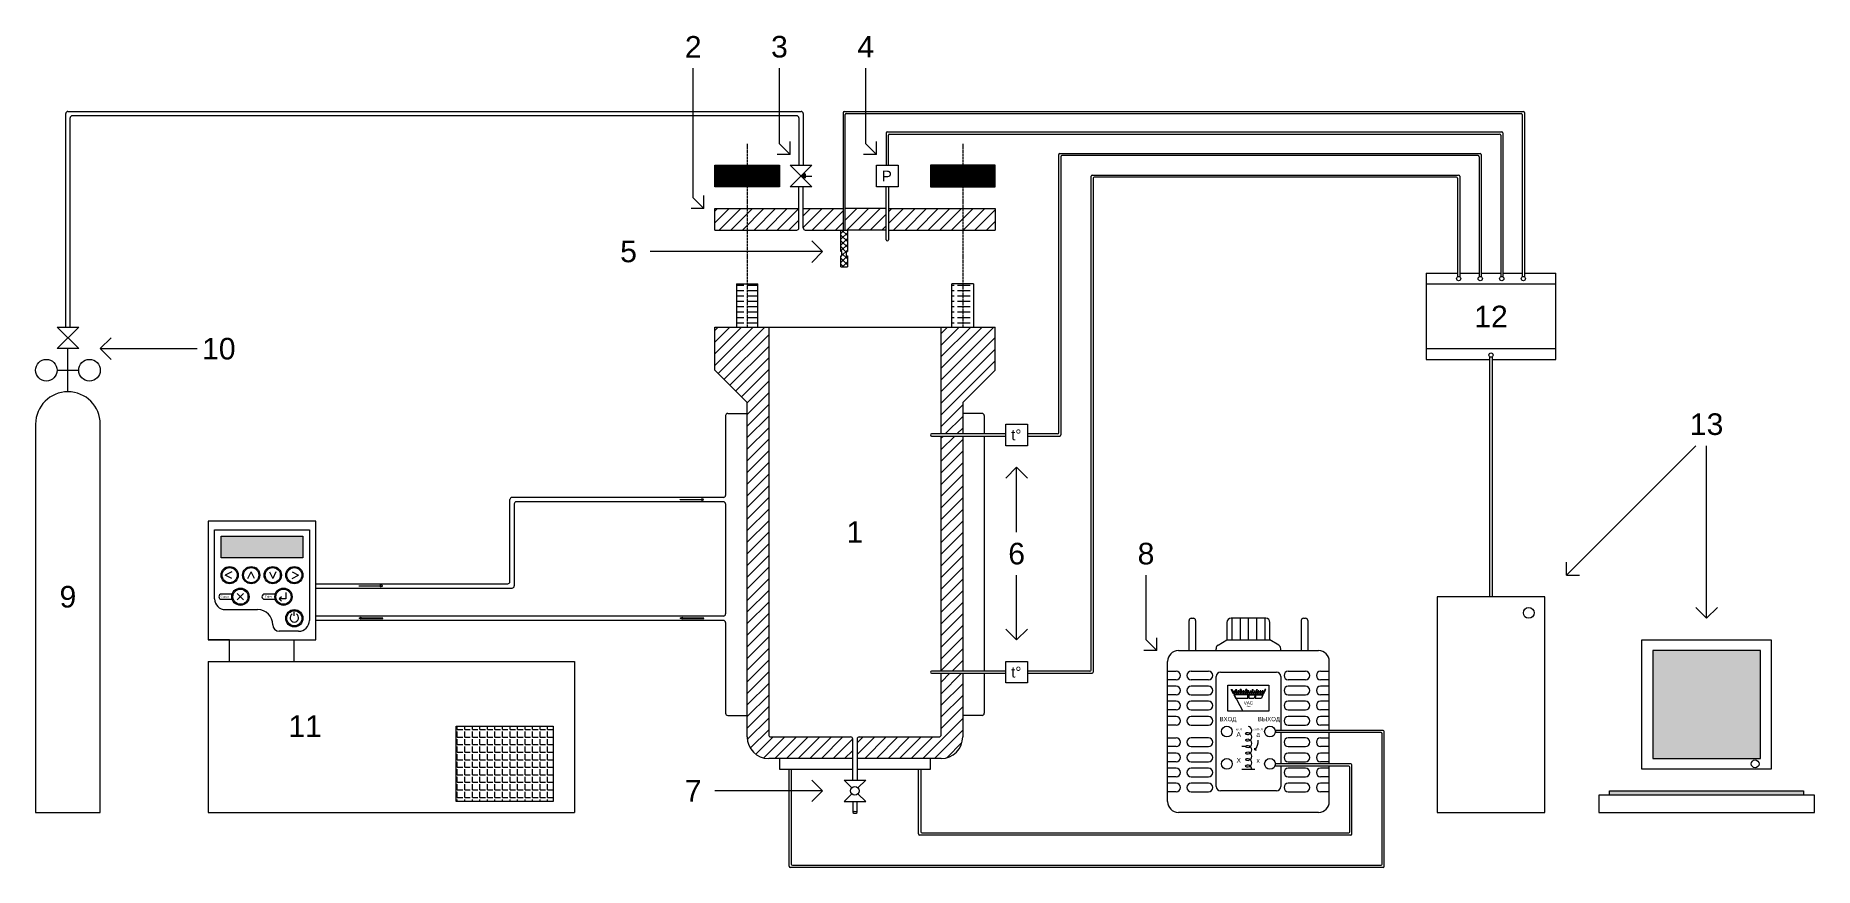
# Model space of a CAD drawing. Header units: millimetres. Extents: x 0 to 8250, y -255 to 3601.
import ezdxf
from ezdxf.enums import TextEntityAlignment as Align

# ---------------------------------------------------------------- set-up
doc = ezdxf.new("R2010")
doc.units = ezdxf.units.MM
doc.linetypes.add('ACAD_ISO02W100', pattern=[15, 12, -3])
doc.styles.get("Standard").update_dxf_attribs({"font": 'arial.ttf'})
pattern_1 = [(45, (-3e-13, -255), (-26.94077, 26.94077), [])]
pattern_2 = [(0, (-3e-13, -255), (0, 25), [60, -15])]

msp = doc.modelspace()

# ---------------------------------------------------------------- hatches: boundary and pattern name
at = {"true_color": 0x636466}
h = msp.add_hatch(color=251, dxfattribs=at)
h.dxf.hatch_style = 1
h.paths.add_polyline_path([(3250, 2900), (3250, 3000), (3150, 3000), (3150, 2900)])
at = {"true_color": 0x939598}
h = msp.add_hatch(color=252, dxfattribs=at)
h.dxf.hatch_style = 1
h.paths.add_polyline_path([(3350, 3000), (3250, 3000), (3250, 2900), (3350, 2900)])
at = {"true_color": 0x636466}
h = msp.add_hatch(color=251, dxfattribs=at)
h.dxf.hatch_style = 1
h.paths.add_polyline_path([(3350, 3000), (3350, 2900), (3450, 2900), (3450, 3000)])
h = msp.add_hatch(color=251, dxfattribs=at)
h.dxf.hatch_style = 1
h.paths.add_polyline_path([(4250, 2900), (4250, 3000), (4150, 3000), (4150, 2900)])
at = {"true_color": 0x939598}
h = msp.add_hatch(color=252, dxfattribs=at)
h.dxf.hatch_style = 1
h.paths.add_polyline_path([(4350, 3000), (4250, 3000), (4250, 2900), (4350, 2900)])
at = {"true_color": 0x636466}
h = msp.add_hatch(color=251, dxfattribs=at)
h.dxf.hatch_style = 1
h.paths.add_polyline_path([(4350, 2900), (4450, 2900), (4450, 3000), (4350, 3000)])
at = {"true_color": 0xffffff}
h = msp.add_hatch(color=7, dxfattribs=at)
h.dxf.hatch_style = 1
h.paths.add_polyline_path([(3550, 2950), (3570, 2940), (3570, 2960)])
h = msp.add_hatch(dxfattribs=at)
h.set_pattern_fill('ANSI31', scale=12)
h.set_pattern_definition(pattern_1)
h.paths.add_polyline_path([(3530, 2700, 0.414214), (3540, 2710), (3540, 2800), (3150, 2800), (3150, 2700)])
h = msp.add_hatch(dxfattribs=at)
h.set_pattern_fill('ANSI31', scale=12)
h.set_pattern_definition(pattern_1)
h.paths.add_polyline_path([(3735, 2700), (3745, 2700), (3745, 2800), (3560, 2800), (3560, 2710, 0.414214), (3570, 2700)])
h = msp.add_hatch(dxfattribs=at)
h.set_pattern_fill('ANSI31', scale=12)
h.set_pattern_definition(pattern_1)
h.paths.add_polyline_path([(3755, 2800), (3755, 2700), (3765, 2700), (3945, 2700), (3945, 2800)])
h = msp.add_hatch(dxfattribs=at)
h.set_pattern_fill('ANSI31', scale=12)
h.set_pattern_definition(pattern_1)
h.paths.add_polyline_path([(3955, 2800), (3955, 2700), (4450, 2700), (4450, 2800)])
at = {"linetype": 'ACAD_ISO02W100'}
h = msp.add_hatch(dxfattribs=at)
h.set_pattern_fill('ANSI37', color=256, scale=6)
h.paths.add_polyline_path([(3765, 2700), (3735, 2700), (3735, 2600), (3740, 2600), (3740, 2580), (3735, 2580), (3735, 2530), (3765, 2530), (3765, 2580), (3760, 2580), (3760, 2600), (3765, 2600)])
at = {"true_color": 0xffffff}
h = msp.add_hatch(dxfattribs=at)
h.set_pattern_fill('ACAD_ISO02W100', scale=5)
h.set_pattern_definition(pattern_2)
h.paths.add_polyline_path([(3250, 2250), (3350, 2250), (3350, 2450), (3250, 2450)])
h = msp.add_hatch(dxfattribs=at)
h.set_pattern_fill('ACAD_ISO02W100', scale=5)
h.set_pattern_definition(pattern_2)
h.paths.add_polyline_path([(4250, 2250), (4350, 2250), (4350, 2450), (4250, 2450)])
h = msp.add_hatch()
h.set_pattern_fill('ANSI31', color=256, scale=12)
h.paths.add_polyline_path([(3400, 2250), (3150, 2250), (3150, 2050), (3300, 1900), (3300, 350, 0.414214), (3400, 250), (3790, 250), (3790, 350), (3400, 350)])
h = msp.add_hatch(dxfattribs=at)
h.set_pattern_fill('ANSI31', scale=12)
h.set_pattern_definition(pattern_1)
h.paths.add_polyline_path([(4200, 1755), (4300, 1755), (4300, 1900), (4450, 2050), (4450, 2250), (4200, 2250)])
h = msp.add_hatch(dxfattribs=at)
h.set_pattern_fill('ANSI31', scale=12)
h.set_pattern_definition(pattern_1)
h.paths.add_polyline_path([(4300, 1745), (4200, 1745), (4200, 655), (4300, 655)])
h = msp.add_hatch(color=7, dxfattribs=at)
h.dxf.hatch_style = 1
h.paths.add_polyline_path([(3090, 1454.5), (3090, 1450.5), (2990, 1450.5), (2990, 1449.5), (3090, 1449.5), (3090, 1445.5), (3100, 1450)])
h = msp.add_hatch(color=256)
h.dxf.hatch_style = 1
h.set_gradient()
h.paths.add_polyline_path([(1240, 1180), (1240, 1280), (860, 1280), (860, 1180)])
h = msp.add_hatch(color=7, dxfattribs=at)
h.dxf.hatch_style = 1
h.paths.add_polyline_path([(1600, 1054.5), (1600, 1050.5), (1500, 1050.5), (1500, 1049.5), (1600, 1049.5), (1600, 1045.5), (1610, 1050)])
h = msp.add_hatch(color=7, dxfattribs=at)
h.dxf.hatch_style = 1
h.paths.add_polyline_path([(1510, 899.5), (1610, 899.5), (1610, 900.5), (1510, 900.5), (1510, 904.5), (1500, 900), (1510, 895.5)])
h = msp.add_hatch(color=7, dxfattribs=at)
h.dxf.hatch_style = 1
h.paths.add_polyline_path([(3000, 899.5), (3100, 899.5), (3100, 900.5), (3000, 900.5), (3000, 904.5), (2990, 900), (3000, 895.5)])
h = msp.add_hatch()
h.set_pattern_fill('LINE', color=256, scale=12, angle=90)
h.set_pattern_definition([(90, (25, 9e-14), (-38.1, 2e-15), [])])
h.paths.add_polyline_path([(5725, 800), (5725, 880, 0.414214), (5705, 900), (5545, 900, 0.414214), (5525, 880), (5525, 800)])
h = msp.add_hatch(color=256)
h.dxf.hatch_style = 1
h.set_gradient()
h.paths.add_polyline_path([(7500, 250), (8000, 250), (8000, 750), (7500, 750)])
h = msp.add_hatch(dxfattribs=at)
h.set_pattern_fill('ANSI31', scale=12)
h.set_pattern_definition(pattern_1)
h.paths.add_polyline_path([(3820, 350, 0.414214), (3810, 340), (3810, 250), (4200, 250, 0.414214), (4300, 350), (4300, 645), (4200, 645), (4200, 360, -0.414214), (4190, 350)])
h = msp.add_hatch(dxfattribs=at)
h.set_pattern_fill('ANGLE', scale=5)
h.set_pattern_definition([(0, (-6e-14, 9e-14), (0, 34.925), [25.4, -9.525]), (90, (-6e-14, 9e-14), (-34.925, 2e-15), [25.4, -9.525])])
h.paths.add_polyline_path([(2400, 50), (2400, 400), (1950, 400), (1950, 50)])
h = msp.add_hatch(color=7, dxfattribs=at)
h.dxf.hatch_style = 1
h.paths.add_polyline_path([(7300, 100), (7300, 80), (8200, 80), (8200, 100)])

# ---------------------------------------------------------------- linework, layer by layer
for p, q in [((3050, 2850), (3050, 3450)), ((3450, 3100), (3450, 3450)), ((3850, 3100), (3850, 3450)), ((140, 2250), (140, 3240)), ((150, 3250), (3550, 3250)), ((160, 2250), (160, 3220)), ((3530, 3230), (170, 3230)), ((3540, 3220), (3540, 3000)), ((3560, 3240), (3560, 3000)), ((3745, 3245), (3745, 2700)), ((3750, 3250), (6900, 3250)), ((3755, 2700), (3755, 3235)), ((3760, 3240), (6890, 3240)), ((6895, 3235), (6895, 2483.7)), ((6905, 3245), (6905, 2483.7)), ((3945, 3150), (3945, 3000)), ((3950, 3155), (6800, 3155)), ((3955, 3000), (3955, 3140)), ((3960, 3145), (6790, 3145)), ((6795, 3140), (6795, 2483.7)), ((6805, 3150), (6805, 2483.7)), ((3450, 3100), (3500, 3050)), ((3500, 3050), (3500, 3110)), ((3850, 3100), (3900, 3050)), ((3900, 3050), (3900, 3110)), ((4750, 3055), (6700, 3055)), ((3150, 2900), (3150, 3000)), ((3150, 3000), (3250, 3000)), ((3250, 3000), (3350, 3000)), ((3250, 3000), (3250, 2900)), ((3350, 3000), (3450, 3000)), ((3350, 3000), (3350, 2900)), ((3500, 3050), (3440, 3050)), ((3450, 3000), (3450, 2900)), ((3500, 3000), (3600, 3000)), ((3600, 3000), (3500, 2900)), ((3600, 2900), (3500, 3000)), ((3900, 3050), (3840, 3050)), ((3900, 2900), (3900, 3000)), ((3900, 3000), (3950, 3000)), ((3950, 3000), (4000, 3000)), ((4000, 3000), (4000, 2900)), ((4250, 3000), (4150, 3000)), ((4150, 3000), (4150, 2900)), ((4350, 3000), (4250, 3000)), ((4250, 3000), (4250, 2900)), ((4450, 3000), (4350, 3000)), ((4350, 2900), (4350, 3000)), ((4450, 2900), (4450, 3000)), ((4745, 1760), (4745, 3050)), ((4755, 3040), (4755, 1750)), ((6690, 3045), (4760, 3045)), ((6695, 3040), (6695, 2483.7)), ((6705, 3050), (6705, 2483.7)), ((3250, 2900), (3150, 2900)), ((3350, 2900), (3250, 2900)), ((3450, 2900), (3350, 2900)), ((3600, 2900), (3500, 2900)), ((3540, 2710), (3540, 2900)), ((3570, 2960), (3550, 2950)), ((3570, 2940), (3550, 2950)), ((3560, 2710), (3560, 2900)), ((3570, 2960), (3570, 2940)), ((3570, 2950), (3600, 2950)), ((4000, 2900), (3900, 2900)), ((3945, 2655), (3945, 2900)), ((3955, 2900), (3955, 2655)), ((4150, 2900), (4250, 2900)), ((4250, 2900), (4350, 2900)), ((4350, 2900), (4450, 2900)), ((4895, 660), (4895, 2950)), ((4900, 2955), (6600, 2955)), ((4905, 2940), (4905, 650)), ((6590, 2945), (4910, 2945)), ((6595, 2940), (6595, 2483.7)), ((6605, 2950), (6605, 2483.7)), ((3050, 2850), (3100, 2800)), ((3100, 2800), (3100, 2860)), ((3100, 2800), (3040, 2800)), ((3150, 2700), (3150, 2800)), ((3150, 2800), (3540, 2800)), ((3560, 2800), (3745, 2800)), ((3945, 2800), (3755, 2800)), ((3955, 2800), (4450, 2800)), ((4450, 2800), (4450, 2700)), ((3150, 2700), (3530, 2700)), ((3570, 2700), (3735, 2700)), ((3600, 2650), (3650, 2600)), ((3735, 2600), (3735, 2700)), ((3735, 2700), (3765, 2700)), ((3945, 2700), (3765, 2700)), ((3765, 2700), (3765, 2600)), ((3950, 2650), (3950, 2650)), ((3955, 2700), (4450, 2700)), ((3650, 2600), (2850, 2600)), ((3600, 2550), (3650, 2600)), ((3740, 2600), (3735, 2600)), ((3735, 2530), (3735, 2580)), ((3735, 2580), (3740, 2580)), ((3740, 2580), (3740, 2600)), ((3760, 2600), (3760, 2580)), ((3760, 2600), (3765, 2600)), ((3760, 2580), (3765, 2580)), ((3765, 2580), (3765, 2530)), ((3735, 2530), (3765, 2530)), ((6450, 2500), (6450, 2100)), ((6450, 2500), (6595, 2500)), ((6605, 2500), (6695, 2500)), ((6705, 2500), (6795, 2500)), ((6805, 2500), (6895, 2500)), ((6905, 2500), (7050, 2500)), ((7050, 2100), (7050, 2500)), ((3250, 2450), (3250, 2250)), ((3250, 2450), (3350, 2450)), ((3350, 2250), (3350, 2450)), ((4250, 2250), (4250, 2450)), ((4350, 2450), (4250, 2450)), ((4350, 2450), (4350, 2250)), ((6450, 2450), (7050, 2450)), ((100, 2250), (200, 2250)), ((200, 2250), (100, 2150)), ((200, 2150), (100, 2250)), ((3150, 2050), (3150, 2250)), ((3150, 2250), (4450, 2250)), ((3400, 2250), (3400, 360)), ((4200, 1755), (4200, 2250)), ((4450, 2050), (4450, 2250)), ((200, 2150), (100, 2150)), ((150, 1950), (150, 2150)), ((350, 2200), (300, 2150)), ((300, 2150), (750, 2150)), ((350, 2100), (300, 2150)), ((6450, 2150), (7050, 2150)), ((6450, 2100), (6745, 2100)), ((6745, 1000), (6745, 2111.3)), ((6755, 2111.3), (6755, 1000)), ((6755, 2100), (7050, 2100)), ((100, 2050), (200, 2050)), ((3300, 1900), (3150, 2050)), ((4300, 1900), (4450, 2050)), ((3300, 350), (3300, 1900)), ((4300, 1900), (4300, 1755)), ((3200, 1840), (3200, 1470)), ((3210, 1850), (3300, 1850)), ((4390, 1850), (4300, 1850)), ((4400, 1840), (4400, 1755)), ((0, 1800), (0, 0)), ((300, 0), (300, 1800)), ((4150, 1750), (4150, 1750)), ((4500, 1755), (4155, 1755)), ((4155, 1745), (4500, 1745)), ((4200, 655), (4200, 1745)), ((4300, 1745), (4300, 655)), ((4400, 1745), (4400, 655)), ((4500, 1700), (4500, 1800)), ((4500, 1800), (4550, 1800)), ((4550, 1800), (4600, 1800)), ((4600, 1800), (4600, 1700)), ((4740, 1755), (4600, 1755)), ((4600, 1745), (4750, 1745)), ((4600, 1700), (4500, 1700)), ((7100, 1100), (7700, 1700)), ((7750, 900), (7750, 1700)), ((4500, 1550), (4550, 1600)), ((4550, 1300), (4550, 1600)), ((4600, 1550), (4550, 1600)), ((2200, 1070), (2200, 1450)), ((3190, 1460), (2210, 1460)), ((2220, 1430), (2220, 1050)), ((3190, 1440), (2230, 1440)), ((2990, 1450.5), (3090, 1450.5)), ((2990, 1449.5), (2990, 1450.5)), ((3090, 1449.5), (2990, 1449.5)), ((3090, 1450.5), (3090, 1454.5)), ((3100, 1450), (3090, 1454.5)), ((3090, 1445.5), (3100, 1450)), ((3090, 1445.5), (3090, 1449.5)), ((3200, 1430), (3200, 920)), ((830, 990), (830, 1310)), ((830, 1310), (1270, 1310)), ((1270, 1310), (1270, 890)), ((7100, 1100), (7100, 1160)), ((910, 1115), (880, 1100)), ((910, 1085), (880, 1100)), ((985, 1085), (1000, 1115)), ((1015, 1085), (1000, 1115)), ((1085, 1115), (1100, 1085)), ((1115, 1115), (1100, 1085)), ((1190, 1115), (1220, 1100)), ((1190, 1085), (1220, 1100)), ((4550, 800), (4550, 1100)), ((5150, 800), (5150, 1100)), ((7100, 1100), (7160, 1100)), ((911.8, 1012), (861.8, 1012)), ((935, 985), (965, 1015)), ((935, 1015), (965, 985)), ((1111.8, 1012), (1061.8, 1012)), ((1140, 1000), (1130, 990)), ((1160, 990), (1130, 990)), ((1140, 980), (1130, 990)), ((1160, 1020), (1160, 990)), ((1300, 1060), (2190, 1060)), ((1300, 1040), (2210, 1040)), ((1500, 1050.5), (1600, 1050.5)), ((1500, 1049.5), (1500, 1050.5)), ((1600, 1049.5), (1500, 1049.5)), ((1600, 1050.5), (1600, 1054.5)), ((1610, 1050), (1600, 1054.5)), ((1600, 1045.5), (1610, 1050)), ((1600, 1045.5), (1600, 1049.5)), ((861.8, 988), (911.8, 988)), ((880, 940), (1030, 940)), ((1061.8, 988), (1111.8, 988)), ((1200, 912), (1200, 928)), ((3190, 910), (1300, 910)), ((7700, 950), (7750, 900)), ((7800, 950), (7750, 900)), ((1100, 870), (1100, 870)), ((1220, 840), (1130, 840)), ((3190, 890), (1300, 890)), ((1500, 900), (1510, 904.5)), ((1510, 895.5), (1500, 900)), ((1510, 900.5), (1510, 904.5)), ((1610, 900.5), (1510, 900.5)), ((1510, 895.5), (1510, 899.5)), ((1510, 899.5), (1610, 899.5)), ((1610, 899.5), (1610, 900.5)), ((2990, 900), (3000, 904.5)), ((3000, 895.5), (2990, 900)), ((3000, 900.5), (3000, 904.5)), ((3100, 900.5), (3000, 900.5)), ((3000, 895.5), (3000, 899.5)), ((3000, 899.5), (3100, 899.5)), ((3100, 899.5), (3100, 900.5)), ((3200, 880), (3200, 460)), ((4500, 850), (4550, 800)), ((4600, 850), (4550, 800)), ((5350, 750), (5350, 890)), ((5360, 900), (5370, 900)), ((5380, 890), (5380, 750)), ((5525, 880), (5525, 800)), ((5705, 900), (5545, 900)), ((5725, 800), (5725, 880)), ((5870, 890), (5870, 750)), ((5880, 900), (5890, 900)), ((5900, 890), (5900, 750)), ((900, 800), (800, 800)), ((900, 700), (900, 800)), ((1200, 700), (1200, 800)), ((5200, 750), (5140, 750)), ((5150, 800), (5200, 750)), ((5200, 750), (5200, 810)), ((5300, 750), (5950, 750)), ((5475, 750), (5475, 758.7)), ((5484.7, 775.8), (5525, 800)), ((5525, 800), (5725, 800)), ((5765.3, 775.8), (5725, 800)), ((5775, 750), (5775, 758.7)), ((800, 700), (800, 0)), ((800, 700), (2500, 700)), ((2500, 700), (2500, 0)), ((4500, 600), (4500, 700)), ((4500, 700), (4550, 700)), ((4550, 700), (4600, 700)), ((4600, 700), (4600, 600)), ((5250, 50), (5250, 700)), ((6000, 380), (6000, 700)), ((4150, 650), (4150, 650)), ((4500, 655), (4155, 655)), ((4155, 645), (4500, 645)), ((4200, 360), (4200, 645)), ((4300, 645), (4300, 350)), ((4400, 645), (4400, 460)), ((4600, 600), (4500, 600)), ((4890, 655), (4600, 655)), ((4600, 645), (4900, 645)), ((5250, 655), (5290, 655)), ((5290, 615), (5250, 615)), ((5290, 585), (5250, 585)), ((5360, 655), (5440, 655)), ((5440, 615), (5360, 615)), ((5440, 585), (5360, 585)), ((5475, 120), (5475, 630)), ((5495, 650), (5755, 650)), ((5775, 630), (5775, 380)), ((5810, 655), (5890, 655)), ((5890, 615), (5810, 615)), ((5890, 585), (5810, 585)), ((5960, 655), (6000, 655)), ((6000, 615), (5960, 615)), ((6000, 585), (5960, 585)), ((5290, 545), (5250, 545)), ((5290, 515), (5250, 515)), ((5360, 545), (5440, 545)), ((5440, 515), (5360, 515)), ((5555, 550), (5545, 570)), ((5545, 570), (5549, 570)), ((5557, 554), (5549, 570)), ((5555, 550), (5695, 550)), ((5556, 552), (5599, 470)), ((5557, 554), (5562, 554)), ((5557.5, 545), (5565, 530)), ((5623, 545), (5557.5, 545)), ((5558, 564), (5562, 554)), ((5558, 564), (5562, 564)), ((5566, 554), (5562, 564)), ((5565, 570), (5569, 570)), ((5565, 570), (5571, 554)), ((5565, 530), (5623, 530)), ((5566, 554), (5571, 554)), ((5575, 554), (5569, 570)), ((5575, 554), (5582, 554)), ((5582, 564), (5578, 564)), ((5582, 554), (5578, 564)), ((5586, 554), (5582, 564)), ((5586, 554), (5593, 554)), ((5591, 570), (5587, 570)), ((5593, 554), (5587, 570)), ((5597, 554), (5591, 570)), ((5597, 554), (5604, 554)), ((5605, 564), (5601, 564)), ((5604, 554), (5601, 564)), ((5605, 564), (5608, 554)), ((5608, 554), (5614, 554)), ((5617, 570), (5613, 570)), ((5614, 554), (5613, 570)), ((5617, 570), (5618, 554)), ((5618, 554), (5623, 554)), ((5627, 564), (5623, 564)), ((5623, 564), (5623, 554)), ((5623, 530), (5623, 545)), ((5627, 554), (5627, 564)), ((5627, 554), (5632, 554)), ((5627, 545), (5627, 530)), ((5627, 545), (5656, 545)), ((5627, 530), (5652, 530)), ((5633, 564), (5632, 554)), ((5633, 564), (5637, 564)), ((5636, 554), (5637, 564)), ((5636, 554), (5641, 554)), ((5643, 570), (5641, 554)), ((5643, 570), (5647, 570)), ((5645, 554), (5647, 570)), ((5645, 554), (5650, 554)), ((5652, 564), (5650, 554)), ((5652, 564), (5656, 564)), ((5656, 545), (5652, 530)), ((5654, 554), (5656, 564)), ((5654, 554), (5659, 554)), ((5660, 545), (5656, 530)), ((5656, 530), (5685, 530)), ((5662, 570), (5659, 554)), ((5660, 545), (5692.5, 545)), ((5662, 570), (5666, 570)), ((5666, 570), (5663, 554)), ((5663, 554), (5667, 554)), ((5667, 554), (5670, 564)), ((5674, 564), (5670, 564)), ((5674, 564), (5671, 554)), ((5671, 554), (5675, 554)), ((5675, 554), (5679, 564)), ((5683, 564), (5679, 554)), ((5683, 564), (5679, 564)), ((5679, 554), (5684, 554)), ((5684, 554), (5688, 564)), ((5692.5, 545), (5685, 530)), ((5692, 564), (5688, 554)), ((5692, 564), (5688, 564)), ((5688, 554), (5693, 554)), ((5693, 554), (5701, 570)), ((5695, 550), (5705, 570)), ((5705, 570), (5701, 570)), ((5810, 545), (5890, 545)), ((5890, 515), (5810, 515)), ((6000, 545), (5960, 545)), ((6000, 515), (5960, 515)), ((3210, 450), (3300, 450)), ((4390, 450), (4300, 450)), ((5290, 475), (5250, 475)), ((5290, 445), (5250, 445)), ((5360, 475), (5440, 475)), ((5440, 445), (5360, 445)), ((5810, 475), (5890, 475)), ((5890, 445), (5810, 445)), ((6000, 475), (5960, 475)), ((6000, 445), (5960, 445)), ((3410, 350), (3780, 350)), ((3790, 150), (3790, 340)), ((3810, 340), (3810, 150)), ((3820, 350), (4190, 350)), ((5290, 405), (5250, 405)), ((5250, 345), (5290, 345)), ((5360, 405), (5440, 405)), ((5440, 345), (5360, 345)), ((6250, 380), (5749.5, 380)), ((6240, 370), (5749.5, 370)), ((5775, 370), (5775, 225)), ((5810, 405), (5890, 405)), ((5890, 345), (5810, 345)), ((6000, 405), (5960, 405)), ((5960, 345), (6000, 345)), ((6000, 225), (6000, 370)), ((6245, -240), (6245, 365)), ((6255, -250), (6255, 375)), ((3790, 250), (3400, 250)), ((3450, 250), (3450, 200)), ((4200, 250), (3810, 250)), ((4150, 200), (4150, 250)), ((5290, 305), (5250, 305)), ((5290, 275), (5250, 275)), ((5360, 305), (5440, 305)), ((5440, 275), (5360, 275)), ((5610, 305), (5595, 305)), ((5655, 290), (5655, 297.5)), ((5655, 290), (5662.5, 290)), ((5810, 305), (5890, 305)), ((5890, 275), (5810, 275)), ((6000, 305), (5960, 305)), ((6000, 275), (5960, 275)), ((3450, 200), (3790, 200)), ((3495, -250), (3495, 200)), ((3505, 200), (3505, -240)), ((3810, 200), (4150, 200)), ((4095, -100), (4095, 200)), ((4105, 200), (4105, -90)), ((5290, 235), (5250, 235)), ((5290, 205), (5250, 205)), ((5290, 165), (5250, 165)), ((5360, 235), (5440, 235)), ((5440, 205), (5360, 205)), ((5360, 165), (5440, 165)), ((5595, 200), (5655, 200)), ((6090, 215), (5747.9, 215)), ((6100, 225), (5750, 225)), ((5775, 215), (5775, 120)), ((5810, 235), (5890, 235)), ((5890, 205), (5810, 205)), ((5810, 165), (5890, 165)), ((6000, 235), (5960, 235)), ((6000, 205), (5960, 205)), ((6000, 165), (5960, 165)), ((6000, 50), (6000, 215)), ((6095, -90), (6095, 210)), ((6105, -100), (6105, 220)), ((3650, 100), (3150, 100)), ((3600, 150), (3650, 100)), ((3600, 50), (3650, 100)), ((3750, 150), (3850, 150)), ((3785.9, 114.1), (3750, 150)), ((3750, 50), (3785.9, 85.9)), ((3850, 150), (3814.1, 114.1)), ((3850, 50), (3814.1, 85.9)), ((5290, 135), (5250, 135)), ((5290, 95), (5250, 95)), ((5440, 135), (5360, 135)), ((5360, 95), (5440, 95)), ((5755, 100), (5495, 100)), ((5890, 135), (5810, 135)), ((5810, 95), (5890, 95)), ((6000, 135), (5960, 135)), ((6000, 95), (5960, 95)), ((7300, 80), (7300, 100)), ((7300, 100), (8200, 100)), ((8200, 100), (8200, 80)), ((0, 0), (300, 0)), ((800, 0), (2500, 0)), ((3750, 50), (3850, 50)), ((3790, 50), (3790, 0)), ((3810, 0), (3810, 50)), ((5950, 0), (5300, 0)), ((6100, -105), (4100, -105)), ((4110, -95), (6090, -95)), ((3510, -245), (6240, -245)), ((6250, -255), (3500, -255))]:
    msp.add_line(p, q)
at = {"linetype": 'ACAD_ISO02W100'}
for p, q in [((3300, 3100), (3300, 2250)), ((4300, 3100), (4300, 2250))]:
    msp.add_line(p, q, dxfattribs=at)
for points in [[(800, 800), (1300, 800), (1300, 1350), (800, 1350)], [(860, 1280), (1240, 1280), (1240, 1180), (860, 1180)], [(6500, 0), (7000, 0), (7000, 1000), (6500, 1000)], [(7450, 800), (8050, 800), (8050, 200), (7450, 200)], [(7500, 250), (8000, 250), (8000, 750), (7500, 750)], [(5530, 590), (5720, 590), (5720, 470), (5530, 470)], [(2400, 50), (1950, 50), (1950, 400), (2400, 400)], [(7250, 0), (8250, 0), (8250, 80), (7250, 80)]]:
    msp.add_lwpolyline(points, close=True)
for centre, radius in [((6600, 2475), 10), ((6700, 2475), 10), ((6800, 2475), 10), ((6900, 2475), 10), ((50, 2050), 50), ((250, 2050), 50), ((6750, 2120), 10), ((900, 1100), 40), ((900, 1100), 35), ((1000, 1100), 40), ((1000, 1100), 35), ((1100, 1100), 40), ((1100, 1100), 35), ((1200, 1100), 40), ((1200, 1100), 35), ((950, 1000), 40), ((950, 1000), 35), ((1150, 1000), 40), ((1150, 1000), 35), ((1200, 900), 40), ((1200, 900), 35), ((6925, 925), 25), ((5525, 375), 25), ((5725, 375), 25), ((5525, 225), 25), ((5725, 225), 25), ((7975, 225), 18), ((3800, 100), 20)]:
    msp.add_circle(centre, radius)
for centre, radius, start, end in [((150, 3240), 10, 90, 180), ((170, 3220), 10, 90, 180), ((3530, 3220), 10, 0, 90), ((3550, 3240), 10, 0, 90), ((3750, 3245), 5, 90, 180), ((3760, 3235), 5, 90, 180), ((6890, 3235), 5, 0, 90), ((6900, 3245), 5, 0, 90), ((3950, 3150), 5, 90, 180), ((3960, 3140), 5, 90, 180), ((6790, 3140), 5, 0, 90), ((6800, 3150), 5, 0, 90), ((4750, 3050), 5, 90, 180), ((6700, 3050), 5, 0, 90), ((4760, 3040), 5, 90, 180), ((6690, 3040), 5, 0, 90), ((4900, 2950), 5, 90, 180), ((4910, 2940), 5, 90, 180), ((6590, 2940), 5, 0, 90), ((6600, 2950), 5, 0, 90), ((3530, 2710), 10, 270, 0), ((3570, 2710), 10, 180, 270), ((3950, 2655), 5, 180, 270), ((3950, 2655), 5, 270, 0), ((150, 1800), 150, 0, 180), ((3210, 1840), 10, 90, 180), ((4390, 1840), 10, 0, 90), ((4155, 1750), 5, 90, 180), ((4155, 1750), 5, 180, 270), ((4740, 1760), 5, 270, 0), ((4750, 1750), 5, 270, 0), ((2210, 1450), 10, 90, 180), ((2230, 1430), 10, 90, 180), ((3190, 1470), 10, 270, 0), ((3190, 1430), 10, 0, 90), ((880, 990), 50, 180, 270), ((861.8, 1000), 12, 90, 270), ((1061.8, 1000), 12, 90, 270), ((2190, 1070), 10, 270, 0), ((2210, 1050), 10, 270, 0), ((1030, 870), 70, 0, 90), ((1200, 902.7), 20, 120, 60), ((3190, 920), 10, 270, 0), ((1130, 870), 30, 180, 270), ((1220, 890), 50, 270, 0), ((3190, 880), 10, 0, 90), ((5360, 890), 10, 90, 180), ((5370, 890), 10, 0, 90), ((5545, 880), 20, 90, 180), ((5705, 880), 20, 0, 90), ((5880, 890), 10, 90, 180), ((5890, 890), 10, 0, 90), ((5300, 700), 50, 90, 180), ((5495, 758.7), 20, 120.96376, 180), ((5755, 758.7), 20, 0, 59.03624), ((5950, 700), 50, 0, 90), ((4890, 660), 5, 270, 0), ((4155, 650), 5, 90, 180), ((4155, 650), 5, 180, 270), ((4900, 650), 5, 270, 0), ((5290, 635), 20, 270, 90), ((5290, 565), 20, 270, 90), ((5360, 635), 20, 90, 270), ((5360, 565), 20, 90, 270), ((5440, 635), 20, 270, 90), ((5440, 565), 20, 270, 90), ((5495, 630), 20, 90, 180), ((5755, 630), 20, 0, 90), ((5810, 635), 20, 90, 270), ((5810, 565), 20, 90, 270), ((5890, 635), 20, 270, 90), ((5890, 565), 20, 270, 90), ((5960, 635), 20, 90, 270), ((5960, 565), 20, 90, 270), ((5290, 495), 20, 270, 90), ((5360, 495), 20, 90, 270), ((5440, 495), 20, 270, 90), ((5810, 495), 20, 90, 270), ((5890, 495), 20, 270, 90), ((5960, 495), 20, 90, 270), ((3210, 460), 10, 180, 270), ((4390, 460), 10, 270, 0), ((5290, 425), 20, 270, 90), ((5360, 425), 20, 90, 270), ((5440, 425), 20, 270, 90), ((5810, 425), 20, 90, 270), ((5890, 425), 20, 270, 90), ((5960, 425), 20, 90, 270), ((3400, 350), 100, 180, 270), ((3410, 360), 10, 180, 270), ((3780, 340), 10, 0, 90), ((3820, 340), 10, 90, 180), ((4190, 360), 10, 270, 0), ((4200, 350), 100, 270, 0), ((5290, 325), 20, 270, 90), ((5360, 325), 20, 90, 270), ((5440, 325), 20, 270, 90), ((5621.5, 380), 18.9, 232.5, 79.36266), ((5621.5, 350), 18.9, 232.5, 127.5), ((5621.5, 320), 18.9, 232.5, 127.5), ((5608.2, 330.6), 62, 319.06505, 4.06505), ((5810, 325), 20, 90, 270), ((5890, 325), 20, 270, 90), ((5960, 325), 20, 90, 270), ((6240, 365), 5, 0, 90), ((6250, 375), 5, 0, 90), ((5290, 255), 20, 270, 90), ((5360, 255), 20, 90, 270), ((5440, 255), 20, 270, 90), ((5621.5, 290), 18.9, 232.5, 127.5), ((5621.5, 260), 18.9, 232.5, 127.5), ((5621.5, 230), 18.9, 232.5, 127.5), ((5810, 255), 20, 90, 270), ((5890, 255), 20, 270, 90), ((5960, 255), 20, 90, 270), ((5290, 185), 20, 270, 90), ((5360, 185), 20, 90, 270), ((5440, 185), 20, 270, 90), ((5621.5, 200), 18.9, 0, 127.5), ((5810, 185), 20, 90, 270), ((5890, 185), 20, 270, 90), ((5960, 185), 20, 90, 270), ((6090, 210), 5, 0, 90), ((6100, 220), 5, 0, 90), ((5290, 115), 20, 270, 90), ((5360, 115), 20, 90, 270), ((5440, 115), 20, 270, 90), ((5495, 120), 20, 180, 270), ((5755, 120), 20, 270, 0), ((5810, 115), 20, 90, 270), ((5890, 115), 20, 270, 90), ((5960, 115), 20, 90, 270), ((3800, -10), 14.1, 45, 135), ((3800, 10), 14.1, 225, 315), ((5300, 50), 50, 180, 270), ((5950, 50), 50, 270, 0), ((4100, -100), 5, 180, 270), ((4110, -90), 5, 180, 270), ((6090, -90), 5, 270, 0), ((6100, -100), 5, 270, 0), ((3510, -240), 5, 180, 270), ((6240, -240), 5, 270, 0), ((3500, -250), 5, 180, 270), ((6250, -250), 5, 270, 0)]:
    msp.add_arc(centre, radius, start, end)

# ---------------------------------------------------------------- texts
for s, height, p in [('2', 100, (3050, 3550)), ('3', 100, (3450, 3550)), ('4', 100, (3850, 3550)), ('5', 100, (2750, 2600)), ('12', 100, (6750, 2300)), ('10', 100, (850, 2150)), ('1', 100, (3800, 1300)), ('6', 100, (4550, 1200)), ('8', 100, (5150, 1200)), ('9', 100, (150, 1000)), ('Cancel', 10, (880, 1000)), ('Enter', 10, (1080, 1000)), ('11', 100, (1250, 400)), ('ВХОД', 20, (5530, 430)), ('ВЫХОД', 20, (5720, 430)), ('7', 100, (3050, 100))]:
    msp.add_text(s, height=height).set_placement(p, align=Align.MIDDLE)
for s, p in [('P', (3924.7, 2925.3)), ('t°', (4524.7, 1725.3)), ('t°', (4524.7, 625.3))]:
    msp.add_text(s, height=50).set_placement(p)
for s, height, p in [('13', 100, (7750, 1750)), ('VAC', 15, (5625, 500)), ('~', 25, (5625, 480)), ('INPUT', 7.5, (5580, 380)), ('A', 22.5, (5580, 350)), ('OUTPUT', 7.5, (5670, 380)), ('a', 22.5, (5670, 350)), ('X', 22.5, (5580, 230)), ('x', 22.5, (5670, 230))]:
    msp.add_text(s, height=height).set_placement(p, align=Align.CENTER)

doc.saveas('drawing.dxf')
